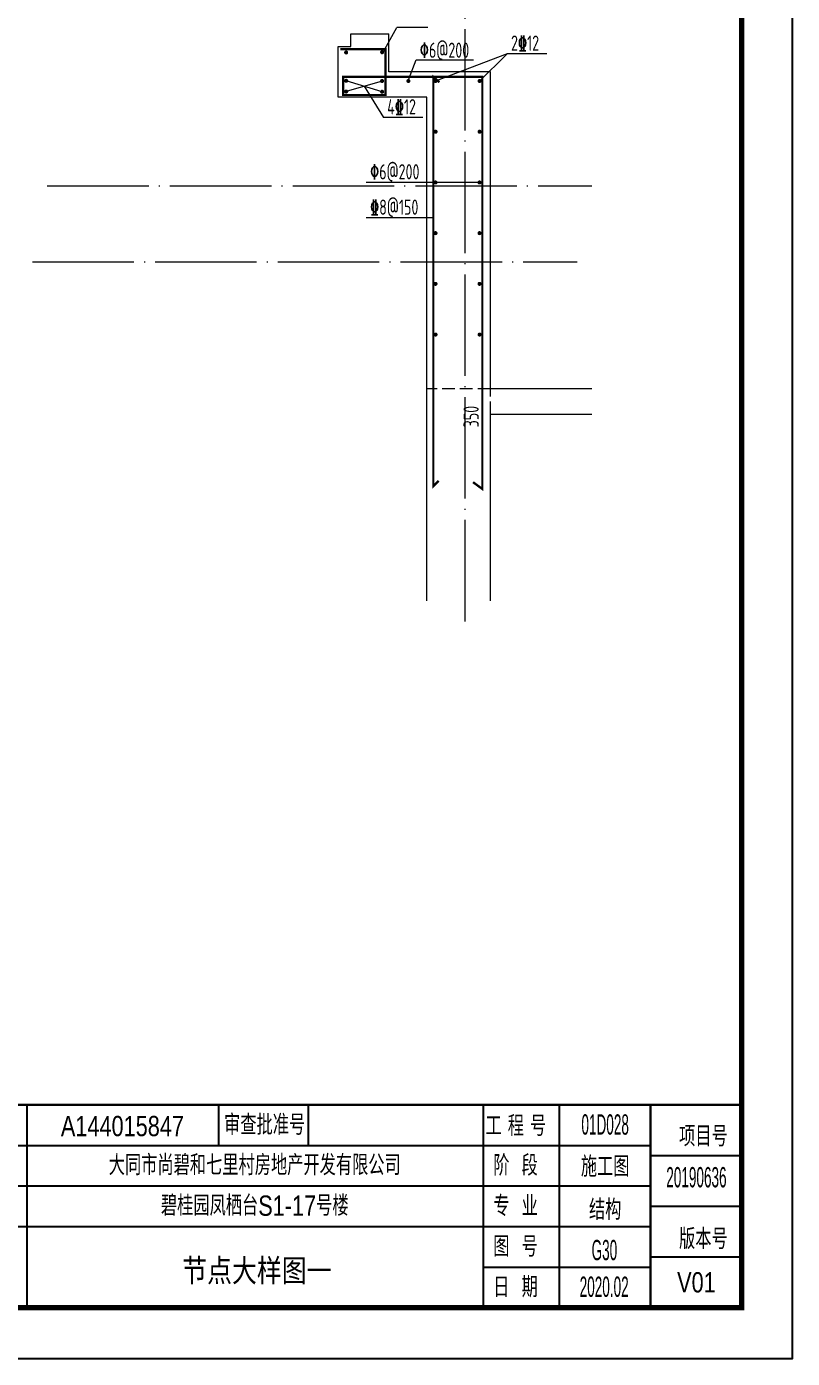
# Model space of a CAD drawing. Extents: x -129922 to 1190196, y -520662 to 139923.
# Drawn here: x 59807 to 62827, y -297742 to -292490 of the extents above; entities that cross this region are included whole.
import ezdxf
from ezdxf.enums import TextEntityAlignment as Align

# ---------------------------------------------------------------- set-up
doc = ezdxf.new("R2010")
doc.units = 0
doc.header["$LTSCALE"] = 1000
doc.header["$MEASUREMENT"] = 0
doc.linetypes.add('DASH', pattern=[0.35, 0.25, -0.1])
doc.linetypes.add('DOTE', pattern=[2.42, 2, -0.2, 0.02, -0.2])
for name, color, linetype, lineweight in [('S-墙柱-REIN', 1, 'Continuous', 20), ('S-大样-实线', 2, 'Continuous', 20), ('S-板-BEAM', 4, 'DASH', 20), ('S-轴网-轴线', 1, 'DOTE', 9), ('S-通用-TEXT', 7, 'Continuous', 20)]:
    doc.layers.add(name, color=color, linetype=linetype, lineweight=lineweight)
doc.layers.add('Y-云图图框', color=7, linetype='Continuous')
doc.styles.add('_YT_Name', font='', dxfattribs={"width": 0.8})
doc.styles.add('_YT_Sign_Text', font='ros.shx', dxfattribs={"width": 0.8, "bigfont": 'hztxt.shx'})
doc.styles.get("Standard").update_dxf_attribs({"font": 'gbenor.shx', "bigfont": 'gbcbig.shx'})
doc.styles.add('TSSD_Rein', font='tssdeng.shx', dxfattribs={"width": 0.7, "bigfont": 'hztxt.shx'})
doc.styles.get('_YT_Name').set_extended_font_data('SimHei')

# ---------------------------------------------------------------- blocks, each defined once
blk = doc.blocks.new('ECMCTK_A1_竖_单行图名--0')
for p, q in [((442.98, 50), (442.98, 10)), ((480.8, 50), (480.8, 42)), ((498.48, 50), (498.48, 42)), ((533, 50), (533, 10)), ((548, 50), (548, 10)), ((566, 50.01), (584, 50)), ((566, 50.01), (566, 10)), ((428, 42), (566, 42)), ((566, 40.01), (584, 40.01)), ((326, 34), (566, 34)), ((566, 30.01), (584, 30)), ((326, 26), (566, 26)), ((566, 20), (584, 20)), ((533, 18), (566, 18))]:
    blk.add_line(p, q)
at = {"color": 4}
blk.add_lwpolyline([(0, 0), (594, 0), (594, 841), (0, 841)], close=True, dxfattribs=at)
for points, const_width in [([(10, 10), (584, 10), (584, 816), (10, 816)], 1), ([(326, 10), (584, 10), (584, 50), (326, 50)], 0.45)]:
    blk.add_lwpolyline(points, close=True, dxfattribs=dict(const_width=const_width))
at = {"const_width": 0.45}
for points in [[(326, 10), (326, 50.01), (566, 50.01)], [(566, 50.01), (566, 10)]]:
    blk.add_lwpolyline(points, dxfattribs=at)
at = {"style": '_YT_Sign_Text', "width": 0.8}
for s, p in [('审查批准号', (481.91, 44.06)), ('工 程 号', (533.47, 43.85)), ('项目号', (571.65, 41.8)), ('阶  段', (535.01, 36.05)), ('专  业', (535.01, 28.05)), ('图  号', (535.01, 20.05)), ('版本号', (571.65, 21.55)), ('日  期', (535.01, 12.05))]:
    blk.add_text(s, height=4, dxfattribs=at).set_placement(p)
at = {"color": 80, "flags": 3}
for tag, height, p in [('YTHQINS', 3, (593.31, 817.5)), ('ECMCKEY', 3, (440.09, 590.57)), ('YTTQINS', 3.75, (595.35, 11.88)), ('YTFRAME', 3, (375.97, 4.92)), ('YTBARCODE_T1', 3, (493.74, 4.57))]:
    blk.add_attdef(tag, text='', height=height, dxfattribs=at).set_placement(p, align=Align.MIDDLE_CENTER)
for tag, height, style, width, p in [('证书编号', 4, '_YT_Sign_Text', 0.8, (461.87, 43.81)), ('审查批准号', 4, '_YT_Sign_Text', 0.8, (514.06, 43.81)), ('工程号', 4, '_YT_Sign_Text', 0.5, (557.08, 44.12)), ('设计单位', 6, '_YT_Name', 0.8, (376.75, 38.6)), ('建设单位', 4, '_YT_Sign_Text', 0.8, (487.96, 36.11)), ('阶段', 4, '_YT_Sign_Text', 0.8, (557.08, 35.81)), ('项目号', 4, '_YT_Sign_Text', 0.5, (575.08, 33.72)), ('项目名称', 4, '_YT_Sign_Text', 0.8, (487.96, 28.11)), ('专业', 4, '_YT_Sign_Text', 0.8, (557.08, 27.31)), ('图纸编号', 4, '_YT_Sign_Text', 0.5, (556.93, 19.36)), ('图纸名称', 4.5, '_YT_Name', 0.8, (488.39, 15.06)), ('出图比例', 4.2, '_YT_Sign_Text', 0.8, (434.82, 11.78)), ('日期', 4, '_YT_Sign_Text', 0.5, (556.88, 12.13)), ('版本号', 4, '_YT_Sign_Text', 0.8, (575.08, 13))]:
    blk.add_attdef(tag, text='', height=height, dxfattribs=dict(style=style, width=width)).set_placement(p, align=Align.CENTER)
at = {"style": '_YT_Sign_Text', "width": 0.8, "flags": 3}
for tag, p, height in [('[审定人]', (343.95, 27.81), 4.1), ('{审定人}', (358.87, 26.45), 6.24), ('[校对人]', (395.23, 27.82), 4.1), ('{校对人}', (411.35, 26.53), 6.24), ('[审核人]', (344.01, 19.76), 4.1), ('{审核人}', (359.98, 18.44), 6.24), ('[设计人]', (395.47, 20.21), 4.1), ('{设计人}', (411.48, 18.54), 6.24), ('[项目负责人]', (343.78, 12.01), 4.1), ('{项目负责人}', (361.28, 10.72), 6.24), ('[专业负责人]', (395.74, 11.77), 4.1), ('{专业负责人}', (411.58, 10.36), 6.24)]:
    blk.add_attdef(tag, p, '', height=height, dxfattribs=at)
at = {"color": 80, "flags": 3}
for tag, p in [('YTQRCODE', (304.56, 12.07)), ('YTBZSIT', (10, 10)), ('EXT_TK_LEFT', (10, 10))]:
    blk.add_attdef(tag, p, '', height=3, dxfattribs=at)

msp = doc.modelspace()

# ---------------------------------------------------------------- linework, layer by layer
at = {"layer": 'S-墙柱-REIN', "const_width": 9}
for points in [[(61567.7, -294286.9), (61604.3, -294313.7), (61604.3, -292688.4), (61055.2, -292688.4), (61055.2, -292760), (61221.9, -292760), (61221.9, -292579.3), (61044.1, -292579.3)], [(61435, -292709.6), (61411, -292688.4), (61411, -294302.4), (61432.2, -294281.2)]]:
    msp.add_lwpolyline(points, dxfattribs=at)
at = {"layer": 'S-墙柱-REIN', "const_width": 8}
for points in [[(61070.9, -292592.3, -1), (61062.9, -292592.3, -1)], [(61213, -292591.4, -1), (61205, -292591.4, -1)], [(61071.3, -292703.9, -1), (61063.3, -292703.9, -1)], [(61213, -292704.8, -1), (61205, -292704.8, -1)], [(61316.8, -292704.8, -1), (61308.8, -292704.8, -1)], [(61423.8, -292704.8, -1), (61415.8, -292704.8, -1)], [(61597.3, -292704.8, -1), (61589.3, -292704.8, -1)], [(61071.3, -292746.3, -1), (61063.3, -292746.3, -1)], [(61213, -292747.2, -1), (61205, -292747.2, -1)], [(61423.8, -292904.8, -1), (61415.8, -292904.8, -1)], [(61597.3, -292904.8, -1), (61589.3, -292904.8, -1)], [(61423.8, -293104.8, -1), (61415.8, -293104.8, -1)], [(61597.3, -293104.8, -1), (61589.3, -293104.8, -1)], [(61423.8, -293304.8, -1), (61415.8, -293304.8, -1)], [(61597.3, -293304.8, -1), (61589.3, -293304.8, -1)], [(61423.8, -293504.8, -1), (61415.8, -293504.8, -1)], [(61597.3, -293504.8, -1), (61589.3, -293504.8, -1)], [(61423.8, -293704.8, -1), (61415.8, -293704.8, -1)], [(61597.3, -293704.8, -1), (61589.3, -293704.8, -1)]]:
    msp.add_lwpolyline(points, format="xyb", close=True, dxfattribs=at)
at = {"layer": 'S-大样-实线', "ltscale": 0.5}
for p, q in [((61086, -292568.4), (61086, -292518.4)), ((61086, -292518.4), (61236.1, -292518.4)), ((61086, -292568.4), (61086, -292518.4)), ((61236.1, -292668.4), (61236.1, -292518.4)), ((61236.1, -292668.4), (61236.1, -292518.4)), ((61036.1, -292768.4), (61036, -292568.4)), ((61036, -292568.4), (61086, -292568.4)), ((61036, -292768.4), (61036, -292568.4)), ((61636, -292668.4), (61236.1, -292668.4)), ((61636, -293228.4), (61636, -292668.4)), ((61636, -293918.4), (61636, -292668.4)), ((61386, -292768.4), (61036.1, -292768.4)), ((61386, -293618.4), (61386, -292768.4)), ((61386, -294754.8), (61386, -292768.4)), ((61636, -293718.4), (61636, -293328.4)), ((62036, -293918.4), (61636, -293918.4)), ((61636, -294018.4), (62036, -294018.4)), ((61636, -294754.8), (61636, -294018.4))]:
    msp.add_line(p, q, dxfattribs=at)
at = {"layer": 'S-板-BEAM', "ltscale": 0.2}
msp.add_lwpolyline([(61636, -294018.4), (61636, -293918.4), (61386, -293918.4)], dxfattribs=at)
at = {"layer": 'S-轴网-轴线', "ltscale": 0.2}
for p, q in [((61536, -294835.7), (61536, -282574.8)), ((59888.2, -293118.4), (62036, -293118.4)), ((59829.9, -293418.4), (61977.8, -293418.4))]:
    msp.add_line(p, q, dxfattribs=at)
at = {"layer": 'S-通用-TEXT'}
for p, q in [((61213, -292591.4), (61266.7, -292493.8)), ((61388.8, -292493.8), (61266.7, -292493.8)), ((61312.8, -292700.8), (61342.7, -292621.6)), ((61342.7, -292621.6), (61569.8, -292621.6)), ((61858.5, -292597.4), (61702.5, -292597.4)), ((61209, -292747.2), (61067.3, -292703.9)), ((61209, -292704.8), (61067.3, -292746.3)), ((61138.1, -292725.6), (61214, -292848.4)), ((61370, -292848.4), (61214, -292848.4)), ((61593.3, -293104.8), (61146.5, -293104.8)), ((61411, -293244.4), (61146.5, -293244.4))]:
    msp.add_line(p, q, dxfattribs=at)
at = {"layer": 'S-通用-TEXT', "ltscale": 0.2}
for points in [[(61702.5, -292597.4), (61416.2, -292706.5)], [(61590.8, -292707.9), (61702.5, -292597.4)]]:
    msp.add_lwpolyline(points, dxfattribs=at)

# ---------------------------------------------------------------- block references
at = {"layer": 'Y-云图图框'}
ref = msp.add_blockref('ECMCTK_A1_竖_单行图名--0', (50947.3, -297742.2), dxfattribs=dict(at, xscale=20, yscale=20, zscale=20))
ref.add_attrib('图纸编号', 'G30', dxfattribs={"layer": '0', "height": 80, "style": '_YT_Sign_Text', "width": 0.5}).set_placement((62085.8, -297355), align=Align.CENTER)
ref.add_attrib('图纸名称', '节点大样图一', dxfattribs={"layer": '0', "height": 90, "style": '_YT_Name', "width": 0.8}).set_placement((60715, -297440.9), align=Align.CENTER)
ref.add_attrib('版本号', 'V01', dxfattribs={"layer": '0', "height": 80, "style": '_YT_Sign_Text', "width": 0.8}).set_placement((62448.8, -297482.2), align=Align.CENTER)
ref.add_attrib('项目名称', '碧桂园凤栖台S1-17号楼', dxfattribs={"layer": '0', "height": 80, "style": '_YT_Sign_Text', "width": 0.8}).set_placement((60706.5, -297179.9), align=Align.CENTER)
ref.add_attrib('工程号', '01D028', dxfattribs={"layer": '0', "height": 80, "style": '_YT_Sign_Text', "width": 0.5}).set_placement((62088.8, -296859.8), align=Align.CENTER)
ref.add_attrib('阶段', '施工图', dxfattribs={"layer": '0', "height": 80, "style": '_YT_Sign_Text', "width": 0.8}).set_placement((62088.8, -297025.9), align=Align.CENTER)
ref.add_attrib('专业', '结构', dxfattribs={"layer": '0', "height": 80, "style": '_YT_Sign_Text', "width": 0.8}).set_placement((62088.8, -297196), align=Align.CENTER)
ref.add_attrib('日期', '2020.02', dxfattribs={"layer": '0', "height": 80, "style": '_YT_Sign_Text', "width": 0.5}).set_placement((62084.9, -297499.6), align=Align.CENTER)
ref.add_attrib('项目号', '20190636', dxfattribs={"layer": '0', "height": 80, "style": '_YT_Sign_Text', "width": 0.5}).set_placement((62448.8, -297067.8), align=Align.CENTER)
ref.add_attrib('建设单位', '大同市尚碧和七里村房地产开发有限公司', dxfattribs={"layer": '0', "height": 80, "style": '_YT_Sign_Text', "width": 0.8}).set_placement((60706.5, -297019.9), align=Align.CENTER)
ref.add_attrib('证书编号', 'A144015847', dxfattribs={"layer": '0', "height": 80, "style": '_YT_Sign_Text', "width": 0.8}).set_placement((60184.6, -296866), align=Align.CENTER)

# ---------------------------------------------------------------- texts
at = {"layer": 'S-通用-TEXT', "style": 'TSSD_Rein', "width": 0.7}
for s, p in [('2\x8412', (61717.5, -292585.4)), ('\x826@200', (61357.7, -292613.4)), ('4\x8412', (61229, -292836.3)), ('\x826@200', (61161.5, -293092.7)), ('\x848@150', (61161.5, -293232.4))]:
    msp.add_text(s, height=60, dxfattribs=at).set_placement(p)
msp.add_text('350', height=60, rotation=90, dxfattribs=at).set_placement((61590.2, -294070.6, 0))

doc.saveas('drawing.dxf')
